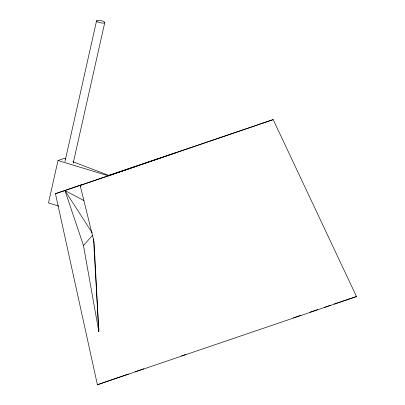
<?xml version="1.0" encoding="UTF-8"?>
<svg xmlns="http://www.w3.org/2000/svg" width="405" height="405" viewBox="0 0 405 405"><rect width="100%" height="100%" fill="white"/><g stroke="black" fill="none" stroke-linecap="round" stroke-linejoin="round"><path stroke-width="0.61" d="M98.926 328.273L98.774 331.432L83.476 245.501L64.962 190.568L55.444 193.696L97.403 384.75L356.516 296.587L273.188 119.612L108.059 175.628M65.929 159.084L64.157 158.411L58.006 160.527L48.484 202.956L58.776 206.074M64.972 161.554L96.542 20.893M73.209 163.114L104.784 22.457M83.476 245.501L92.446 235.427M55.444 193.696L82.159 184.488M273.188 119.612L80.165 185.439L94.071 241.927L98.774 331.432L93.514 238.92M97.403 384.75L120.209 376.868M136.409 166.222L64.962 190.568L92.239 232.926M110.403 175.097L175.79 152.761M120.796 376.665L128.491 374.028M135.007 371.795L143.886 368.758M181.486 355.914L185.617 354.507M309.901 312.24L317.616 309.628M324.142 307.42L327.103 306.418M293.357 317.849L301.011 315.252M327.691 306.22L330.607 305.233M334.11 304.054L345.197 300.313M345.784 300.115L354.638 297.159M355.225 296.961L356.516 296.587M58.006 160.527L108.864 175.942M73.011 161.782L109.031 175.486M64.962 190.568L83.886 200.531M80.165 185.439L80.737 186.553M97.949 21.966A4.227 1.114 12.7 0 0 104.718 22.736A4.227 1.114 12.7 0 0 99.326 20.321A4.227 1.114 12.7 0 0 97.949 21.966"/></g></svg>
